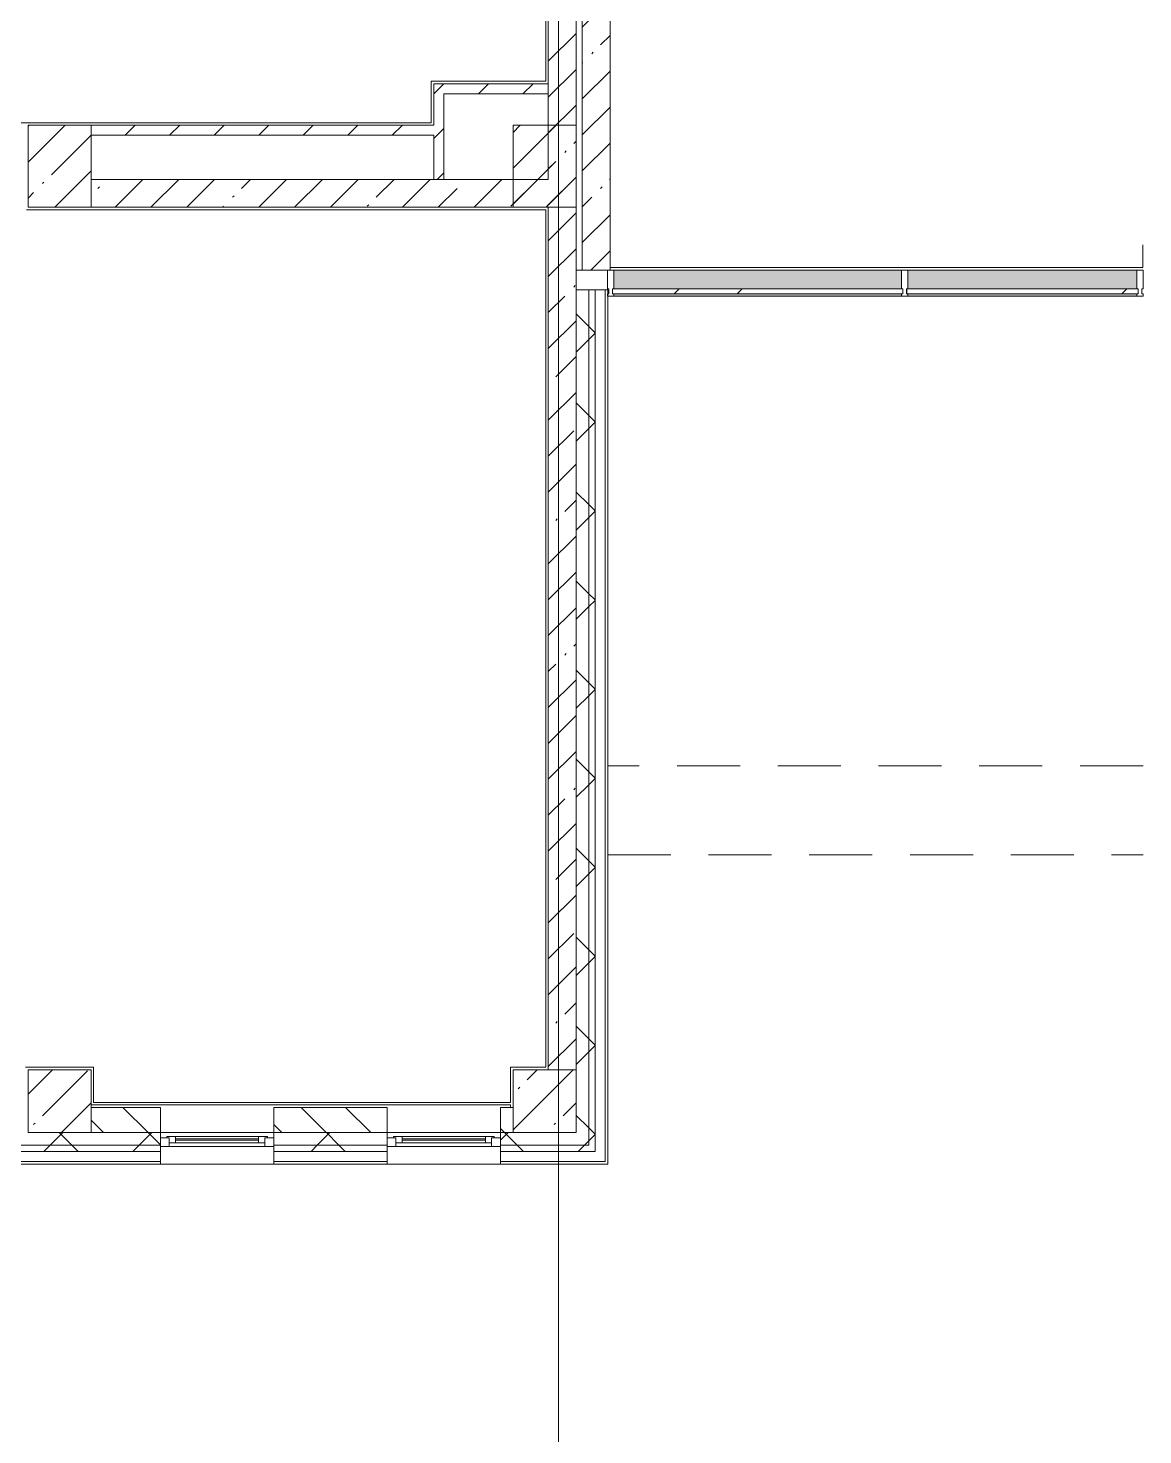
# Model space of a CAD drawing. Header units: millimetres. Extents: x -5426 to 189269, y -8553 to 29000.
# Drawn here: x 142609 to 151459, y 1150 to 12321 of the extents above; entities that cross this region are included whole.
import ezdxf

# ---------------------------------------------------------------- set-up
doc = ezdxf.new("R2010")
doc.units = ezdxf.units.MM
doc.linetypes.add('200_ШТРИХ__ш1_п0_6_', pattern=[800, 500, -300])
doc.linetypes.add('Осевая', pattern=[3175, 635, -476.25, 1587.5, -476.25])
for name, color, linetype, lineweight in [('A-DETL-MBND-1', 7, '200_ШТРИХ__ш1_п0_6_', 9), ('A-GLAZ-2', 7, 'Continuous', 5), ('A-GLAZ-CURT-2', 7, 'Continuous', 5), ('A-GLAZ-CWMG-2', 7, 'Continuous', 5), ('A-WALL', 7, 'Continuous', 9), ('A-WALL-5', 7, 'Continuous', 5), ('I-WALL-20', 7, 'Continuous', 5), ('S-COLS-2', 7, 'Continuous', 5), ('Оси', 7, 'Continuous', 9), ('Оси-2', 7, 'Осевая', 9)]:
    doc.layers.add(name, color=color, linetype=linetype, lineweight=lineweight)
doc.layers.add('A-FLOR-2', color=7, linetype='Continuous', lineweight=5, true_color=0xaaaaaa)
doc.layers.add('A-GLAZ-CWMG-3', color=7, linetype='Continuous', lineweight=5, true_color=0x383e42)
pattern_1 = [(45, (62258.82, 0), (-285.1231, 285.1231), []), (45, (62543.95, 0), (-285.1231, 285.1231), [504.031, -100.806, 16.764, -84.042])]
pattern_2 = [(45, (62258.8, 0), (-353.5534, 353.5534), []), (135, (62258.8, 0), (-353.5534, -353.5534), [])]
pattern_3 = [(45, (62258.82, 0), (-176.7767, 176.7767), [])]

# ---------------------------------------------------------------- blocks, each defined once
blk = doc.blocks.new('BSC_Колонна _Прямоугольная - 500х500-V76-3_4_1_птичка')
at = {"layer": 'S-COLS-2'}
h = blk.add_hatch(dxfattribs=at)
h.set_pattern_fill('FP_59', color=256, style=0, pattern_type=2)
h.set_pattern_definition([(45, (-80600, -3800), (-285.1231, 285.1231), []), (45, (-80314.88, -3800), (-285.1231, 285.1231), [504.031, -100.806, 16.764, -84.042])])
h.paths.add_polyline_path([(-250, -250), (250, -250), (250, 250), (-250, 250)])
for p, q in [((250, 250), (-250, 250)), ((-250, 250), (-250, -250)), ((250, -250), (250, 250)), ((-250, -250), (250, -250))]:
    blk.add_line(p, q, dxfattribs=at)
blk = doc.blocks.new('120_Окно_СКБ_1Ст - 120_Окно_СКБ_1Ст 900х2500_h_-19906774-3_4_1_птичка')
at = {"layer": 'A-GLAZ-2'}
for p, q in [((-450, -75), (-450, -5)), ((-450, -5), (-380, -5)), ((450, -5), (-450, -5)), ((-380, -75), (-450, -75)), ((-450, -75), (-400, -75)), ((-380, -75), (-400, -75)), ((-400, -75), (-400, -85)), ((-400, -85), (400, -85)), ((400, -85), (-400, -85)), ((-380, -5), (-380, -75)), ((380, -35), (-380, -35)), ((-380, -35), (-380, -75)), ((-330, -85), (-330, -35)), ((-330, -55), (330, -55)), ((330, -65), (-330, -65)), ((330, -85), (330, -35)), ((380, -75), (380, -5)), ((380, -5), (450, -5)), ((380, -75), (380, -35)), ((450, -75), (380, -75)), ((400, -75), (380, -75)), ((400, -75), (450, -75)), ((400, -85), (400, -75)), ((450, -5), (450, -75))]:
    blk.add_line(p, q, dxfattribs=at)
blk = doc.blocks.new('Системная панель - Стекло - 40мм-33184352-3_4_1_птичка')
at = {"layer": 'A-GLAZ-CURT-2'}
h = blk.add_hatch(dxfattribs=at)
h.set_pattern_fill('FP_129', color=256, style=0, pattern_type=2)
h.set_pattern_definition([(45, (-86642.5, -9710), (-1414.214, 1414.214), [1000, -3000]), (45, (-87642.5, -10210), (-1414.214, 1414.214), [3000, -1000]), (45, (-85642.5, -10710), (-1414.214, 1414.214), [1000, -3000])])
h.paths.add_polyline_path([(1153, 0), (1153, 40), (-1153, 40), (-1153, 0), (557, 0)])
for p, q in [((1153, 40), (-1153, 40)), ((-1153, 40), (-1153, 0)), ((-1153, 0), (1153, 0)), ((1153, 0), (1153, 40))]:
    blk.add_line(p, q, dxfattribs=at)
blk = doc.blocks.new('Системная панель - Стекло - 40мм-33184353-3_4_1_птичка')
at = {"layer": 'A-GLAZ-CURT-2'}
h = blk.add_hatch(dxfattribs=at)
h.set_pattern_fill('FP_130', color=256, style=0, pattern_type=2)
h.set_pattern_definition([(45, (-88744.2, -9710), (-1414.214, 1414.214), [1000, -3000]), (45, (-89744.2, -10210), (-1414.214, 1414.214), [3000, -1000]), (45, (-87744.2, -10710), (-1414.214, 1414.214), [1000, -3000])])
h.paths.add_polyline_path([(919, 0), (919, 40), (-919, 40), (-919, 0), (320, 0)])
for p, q in [((919, 40), (-919, 40)), ((-919, 40), (-919, 0)), ((-919, 0), (919, 0)), ((919, 0), (919, 40))]:
    blk.add_line(p, q, dxfattribs=at)
blk = doc.blocks.new('Прямоугольный импост - Импост структурный с накладкой - 190мм-33184356-3_4_1_птичка')
at = {"layer": 'A-GLAZ-CWMG-2'}
for p, q in [((-50, 0), (-50, 17)), ((-50, 17), (0, 17)), ((-40, 0), (-50, 0)), ((-40, -40), (-40, 0)), ((0, 0), (-10, 0)), ((-10, 0), (-10, -40)), ((0, 17), (0, 0)), ((-50, -190), (-50, -40)), ((-50, -40), (-40, -40)), ((-10, -40), (0, -40)), ((0, -40), (0, -190)), ((0, -190), (-50, -190))]:
    blk.add_line(p, q, dxfattribs=at)
blk = doc.blocks.new('Прямоугольный импост - Импост структурный с накладкой - 190мм-33184358-3_4_1_птичка')
at = {"layer": 'A-GLAZ-CWMG-2'}
for p, q in [((0, 17), (-50, 17)), ((-50, 17), (-50, 0)), ((-50, 0), (-40, 0)), ((-40, 0), (-40, -40)), ((-10, -40), (-10, 0)), ((-10, 0), (0, 0)), ((0, 0), (0, 17)), ((-40, -40), (-50, -40)), ((-50, -40), (-50, -190)), ((0, -40), (-10, -40)), ((0, -190), (0, -40)), ((-50, -190), (0, -190))]:
    blk.add_line(p, q, dxfattribs=at)
blk = doc.blocks.new('Прямоугольный импост - Импост структурный с накладкой - 190мм-33184349-3_4_1_птичка')
at = {"layer": 'A-GLAZ-CWMG-2'}
for p, q in [((-25, 0), (-25, 17)), ((-25, 17), (25, 17)), ((-15, 0), (-25, 0)), ((-15, -40), (-15, 0)), ((25, 0), (15, 0)), ((15, 0), (15, -40)), ((25, 17), (25, 0)), ((-25, -190), (-25, -40)), ((-25, -40), (-15, -40)), ((15, -40), (25, -40)), ((25, -40), (25, -190)), ((25, -190), (-25, -190))]:
    blk.add_line(p, q, dxfattribs=at)
blk = doc.blocks.new('Прямоугольный импост - Импост структурный с накладкой - 190мм-23186050-3_4_1_птичка')
at = {"layer": 'A-GLAZ-CWMG-3'}
for points in [[(85000, 10250), (87285, 10250), (87285, 10400), (85000, 10400)], [(85000, 10193), (87285, 10193), (87285, 10210), (85000, 10210)]]:
    blk.add_hatch(color=256, dxfattribs=at).paths.add_polyline_path(points)
at = {"layer": 'A-GLAZ-CWMG-2'}
for p, q in [((85000, 10400), (87285, 10400)), ((85000, 10193), (87285, 10193))]:
    blk.add_line(p, q, dxfattribs=at)
blk = doc.blocks.new('Прямоугольный импост - Импост структурный с накладкой - 190мм-23186051-3_4_1_птичка')
at = {"layer": 'A-GLAZ-CWMG-3'}
for points in [[(88000, 10250), (88000, 10400), (87335, 10400), (87335, 10250)], [(87335, 10193), (88000, 10193), (88000, 10210), (87335, 10210)]]:
    blk.add_hatch(color=256, dxfattribs=at).paths.add_polyline_path(points)
at = {"layer": 'A-GLAZ-CWMG-2'}
for p, q in [((87335, 10400), (88000, 10400)), ((87335, 10193), (88000, 10193))]:
    blk.add_line(p, q, dxfattribs=at)
blk = doc.blocks.new('Прямоугольный импост - Импост структурный с накладкой - 190мм-23186052-3_4_1_птичка')
at = {"layer": 'A-GLAZ-CWMG-3'}
for points in [[(88564, 10250), (89154, 10250), (89154, 10400), (88000, 10400), (88000, 10250)], [(88564, 10193), (89154, 10193), (89154, 10210), (88000, 10210), (88000, 10193)]]:
    blk.add_hatch(color=256, dxfattribs=at).paths.add_polyline_path(points)
at = {"layer": 'A-GLAZ-CWMG-2'}
for p, q in [((88000, 10400), (89154, 10400)), ((88000, 10193), (89154, 10193))]:
    blk.add_line(p, q, dxfattribs=at)
blk = doc.blocks.new('парапет9 - парапет-22867712-3_4_1_птичка')
at = {"layer": 'A-DETL-MBND-1'}
for p, q in [((89202, 7964), (84952, 7964)), ((84952, 7255), (89202, 7255))]:
    blk.add_line(p, q, dxfattribs=at)
blk = doc.blocks.new('BSC_Колонна _Прямоугольная - 650х500-V165-3_4_1_птичка')
at = {"layer": 'S-COLS-2'}
h = blk.add_hatch(dxfattribs=at)
h.set_pattern_fill('FP_133', color=256, style=0, pattern_type=2)
h.set_pattern_definition([(135, (11225, -80600), (-285.1231, -285.1231), []), (135, (11225, -80314.88), (-285.1231, -285.1231), [504.031, -100.806, 16.764, -84.042])])
h.paths.add_polyline_path([(325, 250), (-325, 250), (-325, -250), (325, -250)])
for p, q in [((325, 250), (-325, 250)), ((-325, 250), (-325, -250)), ((325, -250), (325, 250)), ((-325, -250), (325, -250))]:
    blk.add_line(p, q, dxfattribs=at)
blk = doc.blocks.new('BSC_Колонна _Прямоугольная - 500х500-V166-3_4_1_птичка')
at = {"layer": 'S-COLS-2'}
h = blk.add_hatch(dxfattribs=at)
h.set_pattern_fill('FP_134', color=256, style=0, pattern_type=2)
h.set_pattern_definition([(45, (-84450, -3800), (-285.1231, 285.1231), []), (45, (-84164.88, -3800), (-285.1231, 285.1231), [504.031, -100.806, 16.764, -84.042])])
h.paths.add_polyline_path([(-250, -250), (250, -250), (250, 250), (-250, 250), (-250, -99)])
for p, q in [((250, 250), (-250, 250)), ((-250, 250), (-250, -250)), ((250, -250), (250, 250)), ((-250, -250), (250, -250))]:
    blk.add_line(p, q, dxfattribs=at)

msp = doc.modelspace()

# ---------------------------------------------------------------- hatches: boundary and pattern name
at = {"layer": 'A-WALL-5'}
h = msp.add_hatch(dxfattribs=at)
h.set_pattern_fill('FP_70', color=256, style=0, pattern_type=2)
h.set_pattern_definition(pattern_2)
h.paths.add_polyline_path([(147060.4, 3450), (147060.4, 10242), (146960.4, 10242), (146960.4, 3450)])
h = msp.add_hatch(dxfattribs=at)
h.set_pattern_fill('FP_70', color=256, style=0, pattern_type=2)
h.set_pattern_definition(pattern_2)
h.paths.add_polyline_path([(147060.4, 3400), (147110.4, 3400), (147110.4, 10242), (147060.4, 10242), (147060.4, 3450)])
h = msp.add_hatch(dxfattribs=at)
h.set_pattern_fill('FP_68', color=256, style=0, pattern_type=2)
h.set_pattern_definition([(135, (62258.82, 0), (-176.7767, -176.7767), [])])
h.paths.add_polyline_path([(146358.8, 3550), (146458.8, 3550), (146458.8, 3750), (146358.8, 3750), (146358.8, 3701.2)])
h.paths.add_polyline_path([(145229.4, 3550), (145458.8, 3550), (145458.8, 3750), (144558.8, 3750), (144558.8, 3550)])
h.paths.add_polyline_path([(142338.8, 3550), (142608.8, 3550), (142608.8, 3750), (142338.8, 3750)])
h.paths.add_polyline_path([(138704, 3550), (139338.8, 3550), (139338.8, 3750), (138238.8, 3750), (138238.8, 3550)])
h.paths.add_polyline_path([(143108.8, 3550), (143658.8, 3550), (143658.8, 3750), (143108.8, 3750), (143108.8, 3666.7)])
h = msp.add_hatch(dxfattribs=at)
h.set_pattern_fill('FP_70', color=256, style=0, pattern_type=2)
h.set_pattern_definition(pattern_2)
h.paths.add_polyline_path([(146960.4, 3450), (146958.8, 3550), (146358.8, 3550), (146358.8, 3450), (146958.8, 3450)])
h.paths.add_polyline_path([(138704, 3450), (139338.8, 3450), (139338.8, 3550), (137958.8, 3550), (137958.8, 3450), (138238.8, 3450)])
h.paths.add_polyline_path([(144558.8, 3450), (145458.8, 3450), (145458.8, 3550), (144558.8, 3550)])
h.paths.add_polyline_path([(143658.8, 3450), (143658.8, 3550), (142338.8, 3550), (142338.8, 3450), (143365, 3450)])
h = msp.add_hatch(dxfattribs=at)
h.set_pattern_fill('FP_70', color=256, style=0, pattern_type=2)
h.set_pattern_definition(pattern_2)
h.paths.add_polyline_path([(147060.4, 3400), (147060.4, 3450), (146358.8, 3450), (146358.8, 3400), (146960.4, 3400)])
h.paths.add_polyline_path([(139338.8, 3400), (139338.8, 3450), (137958.8, 3450), (137958.8, 3400), (138704, 3400)])
h.paths.add_polyline_path([(142338.8, 3400), (143658.8, 3400), (143658.8, 3450), (142338.8, 3450)])
h.paths.add_polyline_path([(145229.4, 3400), (145458.8, 3400), (145458.8, 3450), (144558.8, 3450), (144558.8, 3400)])
at = {"layer": 'I-WALL-20'}
h = msp.add_hatch(dxfattribs=at)
h.set_pattern_fill('FP_66', color=256, style=0, pattern_type=2)
h.set_pattern_definition(pattern_1)
h.paths.add_polyline_path([(147093.8, 10400), (147228.8, 10400), (147228.8, 19100), (147008.8, 19100), (147008.8, 10400)])
h = msp.add_hatch(dxfattribs=at)
h.set_pattern_fill('FP_66', color=256, style=0, pattern_type=2)
h.set_pattern_definition(pattern_1)
h.paths.add_polyline_path([(146738.8, 4050), (146958.8, 4050), (146958.8, 15130), (146738.8, 15130), (146738.8, 4279.6)])
h = msp.add_hatch(dxfattribs=at)
h.set_pattern_fill('FP_71', color=256, style=0, pattern_type=2)
h.set_pattern_definition(pattern_3)
h.paths.add_polyline_path([(145828.8, 11120), (145908.8, 11120), (145908.8, 11880), (145828.8, 11880), (145828.8, 11221)])
h = msp.add_hatch(dxfattribs=at)
h.set_pattern_fill('FP_71', color=256, style=0, pattern_type=2)
h.set_pattern_definition(pattern_3)
h.paths.add_polyline_path([(146738.8, 11800), (146738.8, 11880), (145908.8, 11880), (145908.8, 11800)])
h = msp.add_hatch(dxfattribs=at)
h.set_pattern_fill('FP_71', color=256, style=0, pattern_type=2)
h.set_pattern_definition(pattern_3)
h.paths.add_polyline_path([(145828.8, 11470), (145828.8, 11550), (143108.8, 11550), (143108.8, 11470), (145229.4, 11470)])
h = msp.add_hatch(dxfattribs=at)
h.set_pattern_fill('FP_66', color=256, style=0, pattern_type=2)
h.set_pattern_definition(pattern_1)
h.paths.add_polyline_path([(145229.4, 10900), (146738.8, 10900), (146738.8, 11120), (143108.8, 11120), (143108.8, 10900)])
at = {"layer": 'S-COLS-2'}
h = msp.add_hatch(dxfattribs=at)
h.set_pattern_fill('FP_66', color=256, style=0, pattern_type=2)
h.set_pattern_definition(pattern_1)
h.paths.add_polyline_path([(146458.8, 10900), (146958.8, 10900), (146958.8, 11550), (146458.8, 11550), (146458.8, 11221)])

# ---------------------------------------------------------------- linework, layer by layer
at = {"layer": 'A-DETL-MBND-1'}
for p, q in [((146958.8, 10400), (147008.8, 10400)), ((147208.8, 10242), (147208.8, 10250))]:
    msp.add_line(p, q, dxfattribs=at)
at = {"layer": 'A-FLOR-2'}
for p, q in [((146718.8, 11900), (146718.8, 15130)), ((145809.3, 11570), (145809.3, 11900)), ((145809.3, 11900), (146718.8, 11900)), ((142177.8, 11570), (145809.3, 11570)), ((146718.8, 10879), (142594.8, 10879)), ((146718.8, 4070), (146718.8, 10879)), ((151457.8, 10420), (151457.8, 10600)), ((147228.8, 10420), (151457.8, 10420)), ((142588.8, 4070), (143128.8, 4070)), ((143128.8, 4070), (143128.8, 3790)), ((146438.8, 3790), (146438.8, 4070)), ((146438.8, 4070), (146718.8, 4070)), ((143128.8, 3790), (146438.8, 3790))]:
    msp.add_line(p, q, dxfattribs=at)
at = {"layer": 'A-WALL'}
for p, q in [((146738.8, 11800), (146738.8, 11880)), ((145828.8, 11120), (145908.8, 11120)), ((147060.4, 10242), (147060.4, 3450)), ((147110.4, 10242), (147110.4, 3400)), ((147190.4, 10242), (147190.4, 3320)), ((143658.8, 3550), (143108.8, 3550)), ((145458.8, 3550), (144558.8, 3550)), ((146458.8, 3550), (146358.8, 3550)), ((142338.8, 3450), (143658.8, 3450)), ((142338.8, 3400), (143658.8, 3400)), ((144558.8, 3450), (145458.8, 3450)), ((144558.8, 3400), (145458.8, 3400)), ((146358.8, 3450), (147060.4, 3450)), ((146358.8, 3400), (147110.4, 3400)), ((142338.8, 3320), (143658.8, 3320)), ((144558.8, 3320), (145458.8, 3320)), ((146358.8, 3320), (147190.4, 3320))]:
    msp.add_line(p, q, dxfattribs=at)
at = {"layer": 'A-WALL-5'}
for p, q in [((147210.4, 10242), (146960.4, 10242)), ((146960.4, 10242), (146960.4, 3550)), ((147210.4, 3300), (147210.4, 10242)), ((143658.8, 3750), (143108.8, 3750)), ((143658.8, 3300), (143658.8, 3750)), ((144558.8, 3750), (144558.8, 3300)), ((145458.8, 3750), (144558.8, 3750)), ((145458.8, 3300), (145458.8, 3750)), ((146358.8, 3750), (146358.8, 3300)), ((146458.8, 3750), (146358.8, 3750)), ((143658.8, 3550), (144558.8, 3550)), ((145458.8, 3550), (146358.8, 3550)), ((147210.4, 3300), (138116.8, 3300))]:
    msp.add_line(p, q, dxfattribs=at)
at = {"layer": 'I-WALL-20'}
for p, q in [((147008.8, 19100), (147008.8, 10400)), ((146738.8, 15130), (146738.8, 11880)), ((146958.8, 4050), (146958.8, 15130)), ((147228.8, 10400), (147228.8, 13400)), ((145828.8, 11880), (145828.8, 11550)), ((146738.8, 11880), (145828.8, 11880)), ((145908.8, 11120), (145908.8, 11800)), ((145908.8, 11800), (146738.8, 11800)), ((146738.8, 11800), (146738.8, 11120)), ((145828.8, 11550), (143108.8, 11550)), ((143108.8, 11470), (145828.8, 11470)), ((145828.8, 11470), (145828.8, 11120)), ((145828.8, 11120), (143108.8, 11120)), ((146738.8, 11120), (145908.8, 11120)), ((143108.8, 10900), (146738.8, 10900)), ((146738.8, 10900), (146738.8, 4050)), ((147008.8, 10400), (147228.8, 10400)), ((143108.8, 3770), (146438.8, 3770)), ((146438.8, 3750), (146438.8, 3770)), ((144558.8, 3550), (143658.8, 3550)), ((146358.8, 3550), (145458.8, 3550))]:
    msp.add_line(p, q, dxfattribs=at)
at = {"layer": 'S-COLS-2'}
for p, q in [((146958.8, 11550), (146458.8, 11550)), ((146458.8, 11550), (146458.8, 10900)), ((146958.8, 10900), (146958.8, 11550)), ((146458.8, 10900), (146958.8, 10900))]:
    msp.add_line(p, q, dxfattribs=at)
at = {"layer": 'Оси'}
for p, q in [((146818.8, 10029.8), (146818.8, 21915.1)), ((146818.8, -1906.3), (146818.8, 9979))]:
    msp.add_line(p, q, dxfattribs=at)
at = {"layer": 'Оси-2'}
msp.add_line((146818.8, 9979), (146818.8, 10029.8), dxfattribs=at)

# ---------------------------------------------------------------- block references
at = {"layer": 'A-DETL-MBND-1'}
msp.add_blockref('парапет9 - парапет-22867712-3_4_1_птичка', (62258.8, -1500), dxfattribs=at)
at = {"layer": 'A-GLAZ-2', "rotation": 180}
for p in [(144108.8, 3435), (145908.8, 3435)]:
    msp.add_blockref('120_Окно_СКБ_1Ст - 120_Окно_СКБ_1Ст 900х2500_h_-19906774-3_4_1_птичка', p, dxfattribs=at)
at = {"layer": 'A-GLAZ-CURT-2'}
for name, p in [('Системная панель - Стекло - 40мм-33184352-3_4_1_птичка', (148401.3, 10210)), ('Системная панель - Стекло - 40мм-33184353-3_4_1_птичка', (150503.1, 10210))]:
    msp.add_blockref(name, p, dxfattribs=at)
at = {"layer": 'A-GLAZ-CWMG-2', "rotation": 180}
msp.add_blockref('Прямоугольный импост - Импост структурный с накладкой - 190мм-33184358-3_4_1_птичка', (147208.8, 10210), dxfattribs=at)
at = {"layer": 'A-GLAZ-CWMG-2'}
for name in ['Прямоугольный импост - Импост структурный с накладкой - 190мм-23186050-3_4_1_птичка', 'Прямоугольный импост - Импост структурный с накладкой - 190мм-23186051-3_4_1_птичка', 'Прямоугольный импост - Импост структурный с накладкой - 190мм-23186052-3_4_1_птичка']:
    msp.add_blockref(name, (62258.8, 0), dxfattribs=at)
at = {"layer": 'A-GLAZ-CWMG-2', "extrusion": (0, 0, -1), "rotation": 180}
for name, p in [('Прямоугольный импост - Импост структурный с накладкой - 190мм-33184349-3_4_1_птичка', (-149568.8, 10210)), ('Прямоугольный импост - Импост структурный с накладкой - 190мм-33184356-3_4_1_птичка', (-151462.3, 10210))]:
    msp.add_blockref(name, p, dxfattribs=at)
at = {"layer": 'S-COLS-2', "rotation": 270.0000000000007}
msp.add_blockref('BSC_Колонна _Прямоугольная - 650х500-V165-3_4_1_птичка', (142858.8, 11225), dxfattribs=at)
at = {"layer": 'S-COLS-2'}
for name, p in [('BSC_Колонна _Прямоугольная - 500х500-V76-3_4_1_птичка', (142858.8, 3800)), ('BSC_Колонна _Прямоугольная - 500х500-V166-3_4_1_птичка', (146708.8, 3800))]:
    msp.add_blockref(name, p, dxfattribs=at)

doc.saveas('drawing.dxf')
